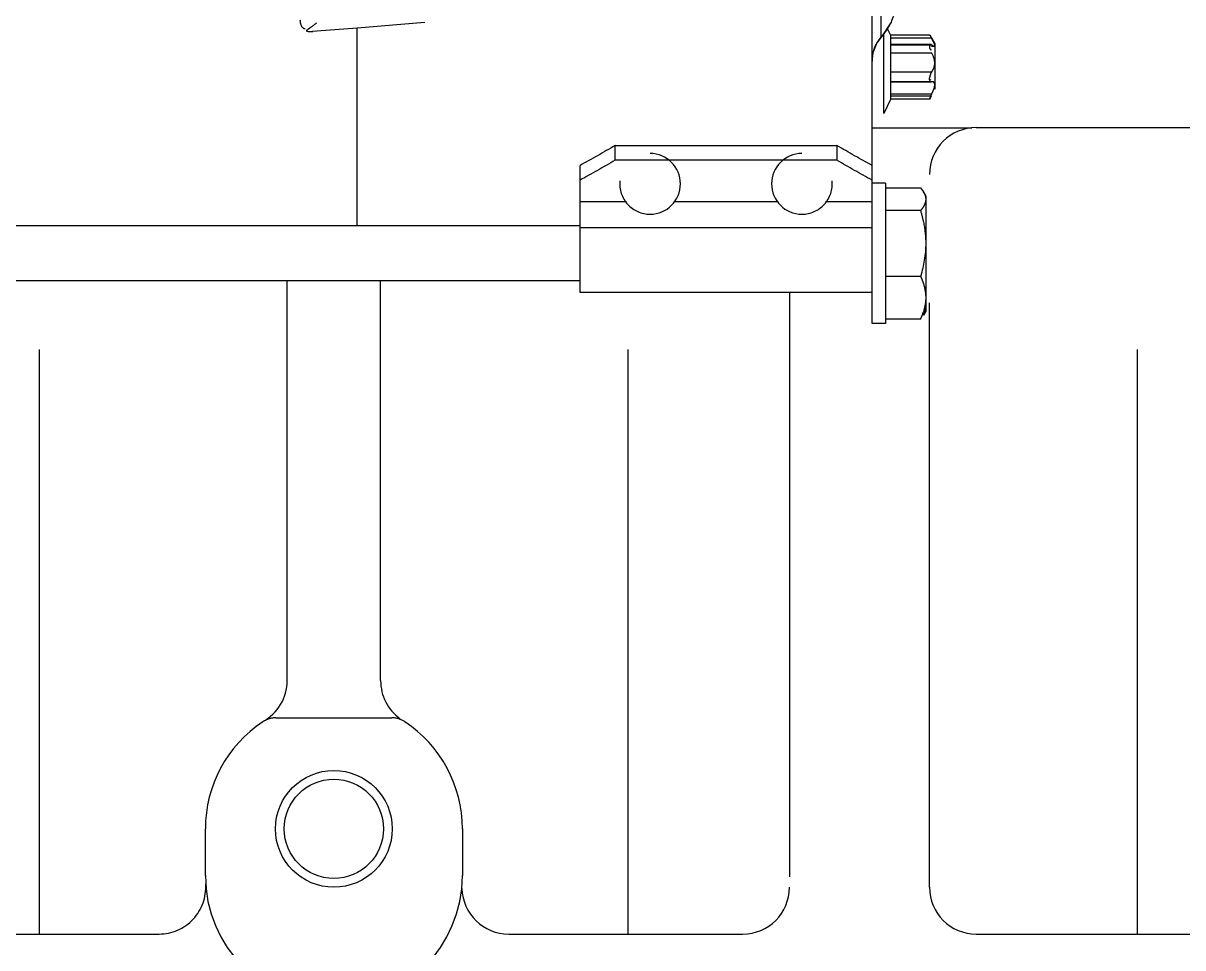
# Model space of a CAD drawing. Header units: millimetres. Extents: x 17886 to 18265, y -8727 to -7321.
# Drawn here: x 17968.419 to 17969.412, y -7873.793 to -7873.002 of the extents above; entities that cross this region are included whole.
import ezdxf

# ---------------------------------------------------------------- set-up
doc = ezdxf.new("R2010")
doc.units = ezdxf.units.MM
doc.linetypes.add('EPL_DASH', pattern=[1, 0.5, -0.5])
doc.layers.add('3884027_DKREDXF_CONTINUOUS_LINE', color=7, linetype='Continuous')

msp = doc.modelspace()

# ---------------------------------------------------------------- linework, layer by layer
at = {"layer": '3884027_DKREDXF_CONTINUOUS_LINE', "color": 6, "linetype": 'EPL_DASH'}
for p, q in [((17969.1212, -7872.44116), (17969.1212, -7873.1098)), ((17969.14595, -7873.25913), (17969.14595, -7872.46591)), ((17969.15355, -7872.62059), (17969.15355, -7873.01418)), ((17968.76322, -7873.00164), (17968.7052, -7873.00625)), ((17969.16234, -7873.00116), (17969.15413, -7873.01372)), ((17968.66522, -7873.00932), (17968.66707, -7873.00929)), ((17968.66707, -7873.00866), (17968.66707, -7873.00929)), ((17968.67074, -7873.00899), (17968.66707, -7873.00929)), ((17968.7052, -7873.00625), (17968.67074, -7873.00899)), ((17969.15378, -7873.01408), (17969.15018, -7873.01882)), ((17969.1617, -7873.01197), (17969.15952, -7873.00745)), ((17969.19523, -7873.01232), (17969.1617, -7873.01232)), ((17969.15018, -7873.01882), (17969.14671, -7873.02757)), ((17969.19688, -7873.01489), (17969.1617, -7873.01489)), ((17969.19605, -7873.02026), (17969.1617, -7873.02026)), ((17969.1617, -7873.02065), (17969.19689, -7873.02065)), ((17969.19657, -7873.01435), (17969.1997, -7873.01976)), ((17969.19689, -7873.0217), (17969.19897, -7873.0217)), ((17969.1997, -7873.01976), (17969.1997, -7873.05869)), ((17969.146, -7873.03264), (17969.14595, -7873.03452)), ((17969.14671, -7873.02757), (17969.146, -7873.03264)), ((17969.1617, -7873.02738), (17969.19689, -7873.02738)), ((17969.19689, -7873.04392), (17969.1617, -7873.04392)), ((17969.1617, -7873.05213), (17969.19729, -7873.05213)), ((17969.1617, -7873.05216), (17969.19688, -7873.05216)), ((17969.19673, -7873.05217), (17969.1617, -7873.05217)), ((17969.19671, -7873.05217), (17969.19735, -7873.05213)), ((17969.19688, -7873.06294), (17969.1617, -7873.06294)), ((17969.1617, -7873.06737), (17969.15595, -7873.0793)), ((17969.19688, -7873.06445), (17969.1617, -7873.06445)), ((17969.19523, -7873.06703), (17969.1617, -7873.06703)), ((17969.19657, -7873.065), (17969.19688, -7873.06445)), ((17969.14595, -7873.09164), (17969.23138, -7873.09164)), ((17969.2352, -7873.09146), (17969.5452, -7873.09146)), ((17969.37323, -7873.78146), (17969.37323, -7873.09146)), ((17968.92595, -7873.11929), (17968.92595, -7873.1067)), ((17969.11595, -7873.1067), (17969.11595, -7873.11929)), ((17969.11595, -7873.11929), (17968.92595, -7873.11929)), ((17968.89595, -7873.23241), (17968.89595, -7873.12376)), ((17969.1952, -7873.74146), (17969.1952, -7873.13146)), ((17969.15745, -7873.13913), (17969.14595, -7873.13913)), ((17969.15745, -7873.13913), (17969.15745, -7873.25913)), ((17969.15745, -7873.14289), (17969.18753, -7873.14289)), ((17969.18753, -7873.14289), (17969.1901, -7873.14648)), ((17969.19195, -7873.14968), (17969.19007, -7873.14643)), ((17969.19195, -7873.14987), (17969.19195, -7873.24858)), ((17968.93587, -7873.15507), (17968.89595, -7873.15507)), ((17969.06561, -7873.15507), (17968.97628, -7873.15507)), ((17969.14595, -7873.15507), (17969.10602, -7873.15507)), ((17969.18753, -7873.16248), (17969.15745, -7873.16248)), ((17968.89595, -7873.17563), (17968.31595, -7873.17563)), ((17969.14595, -7873.17722), (17968.89595, -7873.17722)), ((17969.18753, -7873.21872), (17969.15745, -7873.21872)), ((17968.89595, -7873.22263), (17968.31595, -7873.22263)), ((17968.43322, -7873.78146), (17968.43322, -7873.22263)), ((17968.6452, -7873.56464), (17968.6452, -7873.22263)), ((17968.7252, -7873.56464), (17968.7252, -7873.22263)), ((17969.14595, -7873.23241), (17968.89595, -7873.23241)), ((17968.93717, -7873.78146), (17968.93717, -7873.23241)), ((17969.0752, -7873.23241), (17969.0752, -7873.74146)), ((17969.19195, -7873.24858), (17969.19007, -7873.25183)), ((17969.15745, -7873.25913), (17969.14595, -7873.25913)), ((17969.18753, -7873.25537), (17969.15745, -7873.25537)), ((17968.63545, -7873.59646), (17968.73495, -7873.59646)), ((17968.5752, -7873.73146), (17968.5752, -7873.69146)), ((17968.7952, -7873.69146), (17968.7952, -7873.73146)), ((17968.2952, -7873.78146), (17968.53553, -7873.78146)), ((17968.83486, -7873.78146), (17969.0352, -7873.78146)), ((17969.2352, -7873.78146), (17969.5452, -7873.78146))]:
    msp.add_line(p, q, dxfattribs=at)
at = {"layer": '3884027_DKREDXF_CONTINUOUS_LINE', "color": 7, "linetype": 'EPL_DASH'}
for p, q in [((17968.7052, -7873.17563), (17968.7052, -7873.00625)), ((17969.15355, -7873.01418), (17969.15378, -7873.01408)), ((17969.15392, -7873.0138), (17969.15413, -7873.01372)), ((17969.15595, -7873.0793), (17969.15595, -7873.01094)), ((17969.1617, -7873.01197), (17969.1617, -7873.06737)), ((17968.92595, -7873.1067), (17969.11595, -7873.1067))]:
    msp.add_line(p, q, dxfattribs=at)
at = {"layer": '3884027_DKREDXF_CONTINUOUS_LINE', "color": 6, "linetype": 'EPL_DASH'}
msp.add_lwpolyline([(17968.66148, -7873.00866), (17968.66332, -7873.00912), (17968.66522, -7873.00932)], dxfattribs=at)
for radius in [0.05, 0.0425]:
    msp.add_circle((17968.6852, -7873.69146), radius, dxfattribs=at)
for centre, radius, start, end in [((17968.75093, -7873.1209), 0.14347, 127.98941, 128.53607), ((17968.77486, -7873.15158), 0.18238, 127.29087, 127.97886), ((17969.12416, -7872.98519), 0.04128, 316.13027, 318.43108), ((17969.12316, -7872.98434), 0.0426, 318.47616, 330.79326), ((17969.17616, -7873.03401), 0.03015, 153.98363, 162.37569), ((17969.17472, -7873.03328), 0.02854, 145.76155, 154.03786), ((17969.17247, -7873.03175), 0.02582, 137.12301, 145.75623), ((17969.17818, -7873.03449), 0.03224, 171.07838, 176.71238), ((17969.17713, -7873.03431), 0.03117, 162.38968, 171.09738), ((17969.2352, -7873.13146), 0.04, 90, 180), ((17968.95594, -7873.13958), 0.02598, 270.00381, 89.99619), ((17969.08595, -7873.13958), 0.02598, 90.00381, 269.99619), ((17968.95595, -7873.13957), 0.02598, 174.49769, 269.99003), ((17969.08594, -7873.13957), 0.02598, 270.00997, 5.50231), ((17969.12956, -7873.22921), 0.0636, 335.71131, 339.53439), ((17969.13954, -7873.23299), 0.05293, 339.5809, 342.36948), ((17968.6052, -7873.56464), 0.04, 298.63915, 0), ((17968.7652, -7873.56464), 0.04, 180, 234.47319), ((17968.6852, -7873.69146), 0.11, 123.55731, 180), ((17968.63545, -7873.61646), 0.02, 90, 123.55731), ((17968.73495, -7873.61646), 0.02, 56.44269, 90), ((17968.6852, -7873.69146), 0.11, 0, 56.44269), ((17968.53553, -7873.74146), 0.04, 270, 3.82255), ((17968.6852, -7873.73146), 0.11, 180, 0), ((17968.83486, -7873.74146), 0.04, 181.47906, 270), ((17969.0352, -7873.74146), 0.04, 270, 0), ((17969.2352, -7873.74146), 0.04, 180, 270)]:
    msp.add_arc(centre, radius, start, end, dxfattribs=at)
at = {"layer": '3884027_DKREDXF_CONTINUOUS_LINE', "color": 7, "linetype": 'EPL_DASH', "extrusion": (0, 0, -1)}
for centre, major_axis, start_param, end_param in [((17968.92595, -7872.81096), (-0.33103, -0.33103), 5.17546, 5.25663), ((17969.11595, -7872.81096), (-0.33103, 0.33103), 4.168148, 4.249318)]:
    msp.add_ellipse(centre, major_axis=major_axis, ratio=0.49928, start_param=start_param, end_param=end_param, dxfattribs=at)
at = {"layer": '3884027_DKREDXF_CONTINUOUS_LINE', "color": 6, "linetype": 'EPL_DASH', "extrusion": (0, 0, -1)}
for centre, major_axis, start_param, end_param in [((17968.92595, -7872.81096), (-0.34512, -0.34512), -1.107725, -1.029875), ((17969.11595, -7872.81096), (-0.34512, 0.34512), -2.111717, -2.033868)]:
    msp.add_ellipse(centre, major_axis=major_axis, ratio=0.49928, start_param=start_param, end_param=end_param, dxfattribs=at)
at = {"layer": '3884027_DKREDXF_CONTINUOUS_LINE', "color": 6, "linetype": 'EPL_DASH'}
for points in [[(17969.16595, -7872.98342), (17969.16595, -7872.9909), (17969.16399, -7872.99861), (17969.16034, -7873.00513)], [(17968.6562, -7872.99937), (17968.6562, -7873.00179), (17968.65688, -7873.0047), (17968.65883, -7873.00613)], [(17968.67019, -7873.00213), (17968.66824, -7873.00357), (17968.66629, -7873.00501), (17968.66436, -7873.00648)], [(17969.1997, -7873.03624), (17969.1997, -7873.03314), (17969.19853, -7873.03), (17969.19689, -7873.02738)], [(17969.18753, -7873.16248), (17969.18847, -7873.16569), (17969.1893, -7873.16894), (17969.18998, -7873.17222)], [(17969.18998, -7873.17222), (17969.19123, -7873.17825), (17969.19195, -7873.18444), (17969.19195, -7873.1906)], [(17969.19195, -7873.1906), (17969.19195, -7873.20009), (17969.1902, -7873.20961), (17969.18753, -7873.21872)], [(17969.18998, -7873.22507), (17969.1912, -7873.22893), (17969.19195, -7873.233), (17969.19195, -7873.23705)], [(17969.19195, -7873.23705), (17969.19195, -7873.24109), (17969.19121, -7873.24516), (17969.18998, -7873.24902)]]:
    msp.add_open_spline(points, degree=3, dxfattribs=at)
for points, knots in [([(17968.65883, -7873.00613), (17968.65898, -7873.00625), (17968.65931, -7873.00644), (17968.65967, -7873.00655), (17968.65985, -7873.00658)], [0, 0, 0, 0, 0.507344, 1, 1, 1, 1]), ([(17968.65985, -7873.00658), (17968.65998, -7873.00661), (17968.66026, -7873.00662), (17968.66053, -7873.00659), (17968.66067, -7873.00656)], [0, 0, 0, 0, 0.487385, 1, 1, 1, 1]), ([(17969.19508, -7873.01216), (17969.19507, -7873.01209), (17969.19631, -7873.01292), (17969.19597, -7873.01348), (17969.1963, -7873.01411)], [0, 0, 0, 0, 0.090145, 1, 1, 1, 1]), ([(17969.19518, -7873.02172), (17969.19508, -7873.02206), (17969.195, -7873.02284), (17969.19526, -7873.02359), (17969.19547, -7873.02392)], [0, 0, 0, 0, 0.476086, 1, 1, 1, 1]), ([(17969.19611, -7873.02052), (17969.19589, -7873.0206), (17969.19548, -7873.02096), (17969.19526, -7873.02144), (17969.19518, -7873.02172)], [0, 0, 0, 0, 0.450698, 1, 1, 1, 1]), ([(17969.19547, -7873.02392), (17969.19559, -7873.02411), (17969.19589, -7873.02449), (17969.19628, -7873.02478), (17969.19649, -7873.02491)], [0, 0, 0, 0, 0.47066, 1, 1, 1, 1]), ([(17969.19689, -7873.02065), (17969.19677, -7873.02057), (17969.19652, -7873.02044), (17969.19623, -7873.02047), (17969.19611, -7873.02052)], [0, 0, 0, 0, 0.523643, 1, 1, 1, 1]), ([(17969.19838, -7873.01758), (17969.19815, -7873.01714), (17969.19766, -7873.01624), (17969.19715, -7873.01535), (17969.19688, -7873.01489)], [0, 0, 0, 0, 0.486032, 1, 1, 1, 1]), ([(17969.19689, -7873.02065), (17969.19714, -7873.02085), (17969.19761, -7873.02118), (17969.19814, -7873.02144), (17969.19839, -7873.02153)], [0, 0, 0, 0, 0.5451, 1, 1, 1, 1]), ([(17969.1997, -7873.02097), (17969.1997, -7873.02048), (17969.19925, -7873.01931), (17969.19873, -7873.01823), (17969.19838, -7873.01758)], [0, 0, 0, 0, 0.397887, 1, 1, 1, 1]), ([(17969.19839, -7873.02153), (17969.1985, -7873.02157), (17969.1987, -7873.02163), (17969.19892, -7873.02166), (17969.19901, -7873.02166)], [0, 0, 0, 0, 0.537885, 1, 1, 1, 1]), ([(17969.19901, -7873.02166), (17969.19919, -7873.02166), (17969.1996, -7873.02156), (17969.1997, -7873.02115), (17969.1997, -7873.02097)], [0, 0, 0, 0, 0.48461, 1, 1, 1, 1]), ([(17969.19689, -7873.04392), (17969.19717, -7873.0436), (17969.19772, -7873.04286), (17969.19818, -7873.04207), (17969.19839, -7873.04163)], [0, 0, 0, 0, 0.473531, 1, 1, 1, 1]), ([(17969.19839, -7873.04163), (17969.19879, -7873.04083), (17969.19944, -7873.03907), (17969.1997, -7873.0372), (17969.1997, -7873.03624)], [0, 0, 0, 0, 0.484392, 1, 1, 1, 1]), ([(17969.19532, -7873.0481), (17969.19514, -7873.04896), (17969.19417, -7873.05131), (17969.19611, -7873.05058), (17969.19639, -7873.05022)], [0, 0, 0, 0, 0.660096, 1, 1, 1, 1]), ([(17969.19689, -7873.04392), (17969.19646, -7873.0444), (17969.19592, -7873.04585), (17969.1955, -7873.04726), (17969.19532, -7873.0481)], [0, 0, 0, 0, 0.426709, 1, 1, 1, 1]), ([(17969.19829, -7873.05235), (17969.19815, -7873.05228), (17969.19783, -7873.05218), (17969.1975, -7873.05214), (17969.19734, -7873.05213)], [0, 0, 0, 0, 0.495139, 1, 1, 1, 1]), ([(17969.19934, -7873.05336), (17969.19922, -7873.05314), (17969.19892, -7873.05274), (17969.19851, -7873.05245), (17969.19829, -7873.05235)], [0, 0, 0, 0, 0.514226, 1, 1, 1, 1]), ([(17969.1997, -7873.05494), (17969.1997, -7873.05465), (17969.19964, -7873.0541), (17969.19946, -7873.05358), (17969.19934, -7873.05336)], [0, 0, 0, 0, 0.535572, 1, 1, 1, 1]), ([(17969.19688, -7873.06294), (17969.19647, -7873.06374), (17969.19586, -7873.06515), (17969.19522, -7873.06656), (17969.19508, -7873.06718)], [0, 0, 0, 0, 0.586608, 1, 1, 1, 1]), ([(17969.19688, -7873.06294), (17969.19739, -7873.06197), (17969.19831, -7873.06008), (17969.19907, -7873.0581), (17969.19934, -7873.05713)], [0, 0, 0, 0, 0.519007, 1, 1, 1, 1]), ([(17969.19934, -7873.05713), (17969.19944, -7873.05675), (17969.19962, -7873.05602), (17969.1997, -7873.05529), (17969.1997, -7873.05494)], [0, 0, 0, 0, 0.535469, 1, 1, 1, 1]), ([(17969.19508, -7873.06718), (17969.19507, -7873.06725), (17969.19631, -7873.06643), (17969.19597, -7873.06587), (17969.1963, -7873.06523)], [0, 0, 0, 0, 0.090145, 1, 1, 1, 1]), ([(17969.19195, -7873.15268), (17969.19195, -7873.15377), (17969.19156, -7873.15603), (17969.19058, -7873.15808), (17969.18998, -7873.15908)], [0, 0, 0, 0, 0.482056, 1, 1, 1, 1]), ([(17969.1901, -7873.14648), (17969.19066, -7873.14745), (17969.19159, -7873.14945), (17969.19195, -7873.15163), (17969.19195, -7873.15268)], [0, 0, 0, 0, 0.517069, 1, 1, 1, 1]), ([(17969.18998, -7873.15908), (17969.18964, -7873.15967), (17969.18886, -7873.16083), (17969.18799, -7873.16193), (17969.18753, -7873.16248)], [0, 0, 0, 0, 0.487814, 1, 1, 1, 1]), ([(17969.18753, -7873.21872), (17969.188, -7873.21976), (17969.18888, -7873.22185), (17969.18964, -7873.22399), (17969.18998, -7873.22507)], [0, 0, 0, 0, 0.503051, 1, 1, 1, 1]), ([(17969.1901, -7873.25178), (17969.1904, -7873.25125), (17969.19095, -7873.25019), (17969.19136, -7873.24907), (17969.19152, -7873.24851)], [0, 0, 0, 0, 0.511475, 1, 1, 1, 1]), ([(17969.19152, -7873.24851), (17969.19166, -7873.24803), (17969.19187, -7873.24706), (17969.19195, -7873.24607), (17969.19195, -7873.24558)], [0, 0, 0, 0, 0.504491, 1, 1, 1, 1])]:
    msp.add_open_spline(points, degree=3, knots=knots, dxfattribs=at)

doc.saveas('drawing.dxf')
